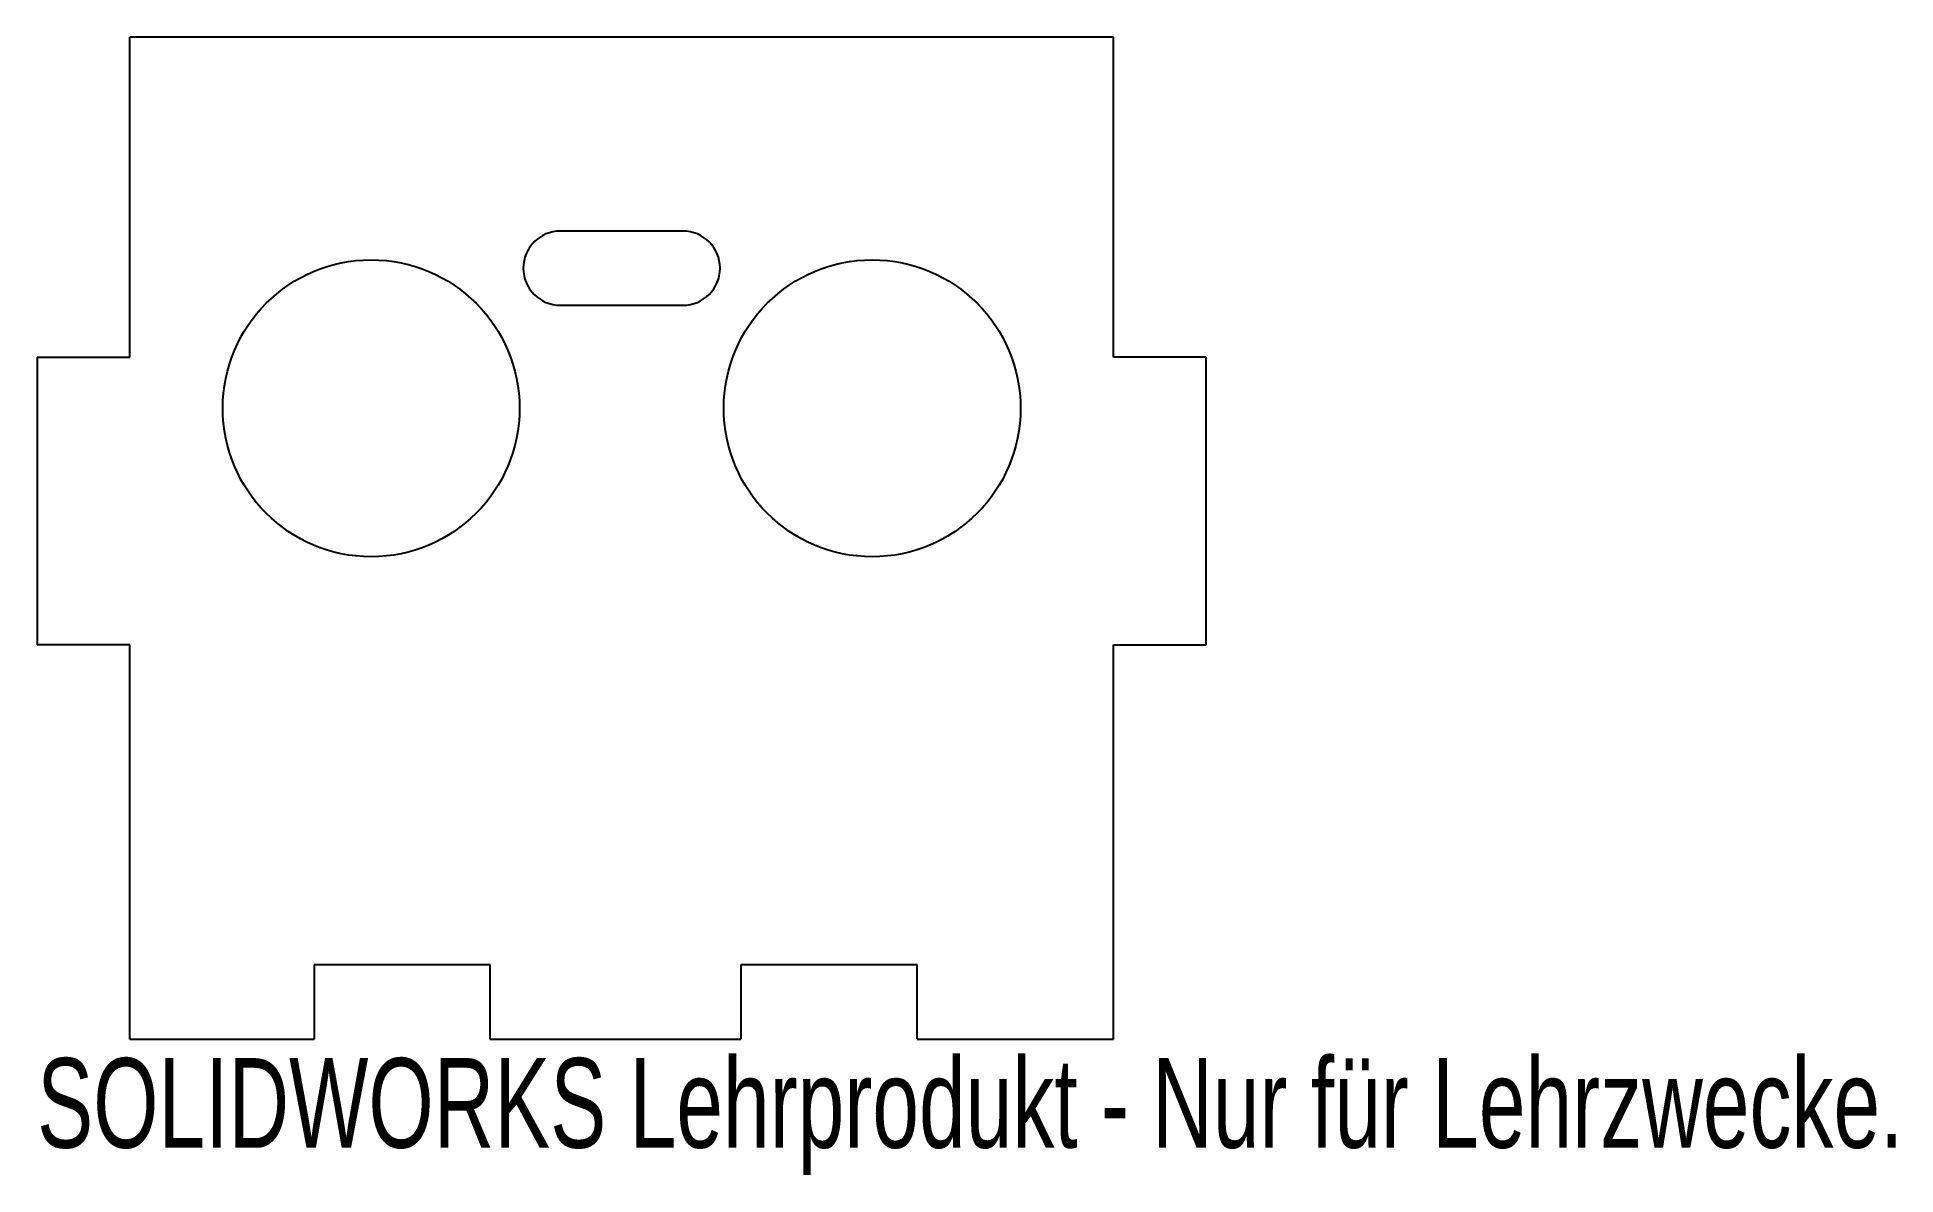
# Model space of a CAD drawing. Header units: millimetres. Extents: x 0 to 100, y -7 to 54.
import ezdxf

# ---------------------------------------------------------------- set-up
doc = ezdxf.new("R2010")
doc.units = ezdxf.units.MM
doc.styles.add('SLDTEXTSTYLE0', font='TXT', dxfattribs={"width": 0.7})

msp = doc.modelspace()

# ---------------------------------------------------------------- linework, layer by layer
at = {"color": 7, "linetype": 'Continuous', "lineweight": 25}
for p, q in [((5, 36.75), (5, 54)), ((58, 54), (5, 54)), ((58, 36.75), (58, 54)), ((34.8, 43.55), (28.2, 43.55)), ((28.2, 39.55), (34.8, 39.55)), ((0, 36.75), (0, 21.25)), ((0, 36.75), (5, 36.75)), ((63, 36.75), (58, 36.75)), ((63, 21.25), (63, 36.75)), ((5, 21.25), (0, 21.25)), ((5, 0), (5, 21.25)), ((58, 21.25), (63, 21.25)), ((58, 0), (58, 21.25)), ((24.42, 4), (14.92, 4)), ((14.92, 4), (14.92, 0)), ((24.42, 0), (24.42, 4)), ((47.42, 4), (37.92, 4)), ((37.92, 4), (37.92, 0)), ((47.42, 0), (47.42, 4)), ((5, 0), (14.92, 0)), ((24.42, 0), (37.92, 0)), ((47.42, 0), (58, 0))]:
    msp.add_line(p, q, dxfattribs=at)
for centre in [(18, 34), (45, 34)]:
    msp.add_circle(centre, 8, dxfattribs=at)
for centre, start, end in [((28.2, 41.55), 90, 270), ((34.8, 41.55), 270, 90)]:
    msp.add_arc(centre, 2, start, end, dxfattribs=at)

# ---------------------------------------------------------------- texts
at = {"color": 7, "linetype": 'Continuous', "insert": (0, -1.02), "char_height": 4.8336, "attachment_point": 1, "style": 'SLDTEXTSTYLE0'}
msp.add_mtext('SOLIDWORKS Lehrprodukt - Nur für Lehrzwecke.', dxfattribs=at)

doc.saveas('drawing.dxf')
